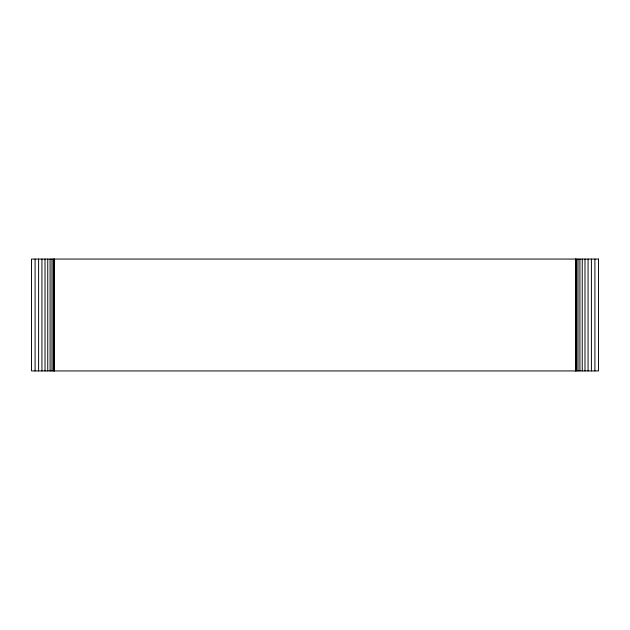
<?xml version="1.0" encoding="UTF-8"?>
<svg xmlns="http://www.w3.org/2000/svg" width="630" height="630" viewBox="0 0 630 630"><rect width="100%" height="100%" fill="white"/><g stroke="black" fill="none" stroke-linecap="round" stroke-linejoin="round"><path stroke-width="0.94" d="M594.901 259.064L594.901 370.936M591.397 259.064L591.397 370.936M588.066 259.064L588.066 370.936M584.986 259.064L584.986 370.936M582.246 259.064L582.246 370.936M579.907 259.064L579.907 370.936M578.017 259.064L578.017 370.936M576.639 259.064L576.639 370.936M575.796 259.064L575.796 370.936M575.513 259.064L575.513 370.936M54.487 259.064L54.487 370.936M54.204 259.064L54.204 370.936M53.361 259.064L53.361 370.936M51.983 259.064L51.983 370.936M50.093 259.064L50.093 370.936M47.754 259.064L47.754 370.936M45.013 259.064L45.013 370.936M41.934 259.064L41.934 370.936M38.603 259.064L38.603 370.936M35.099 259.064L35.099 370.936M598.5 259.064L31.5 259.064L31.5 370.936L598.5 370.936L598.5 259.064"/></g></svg>
